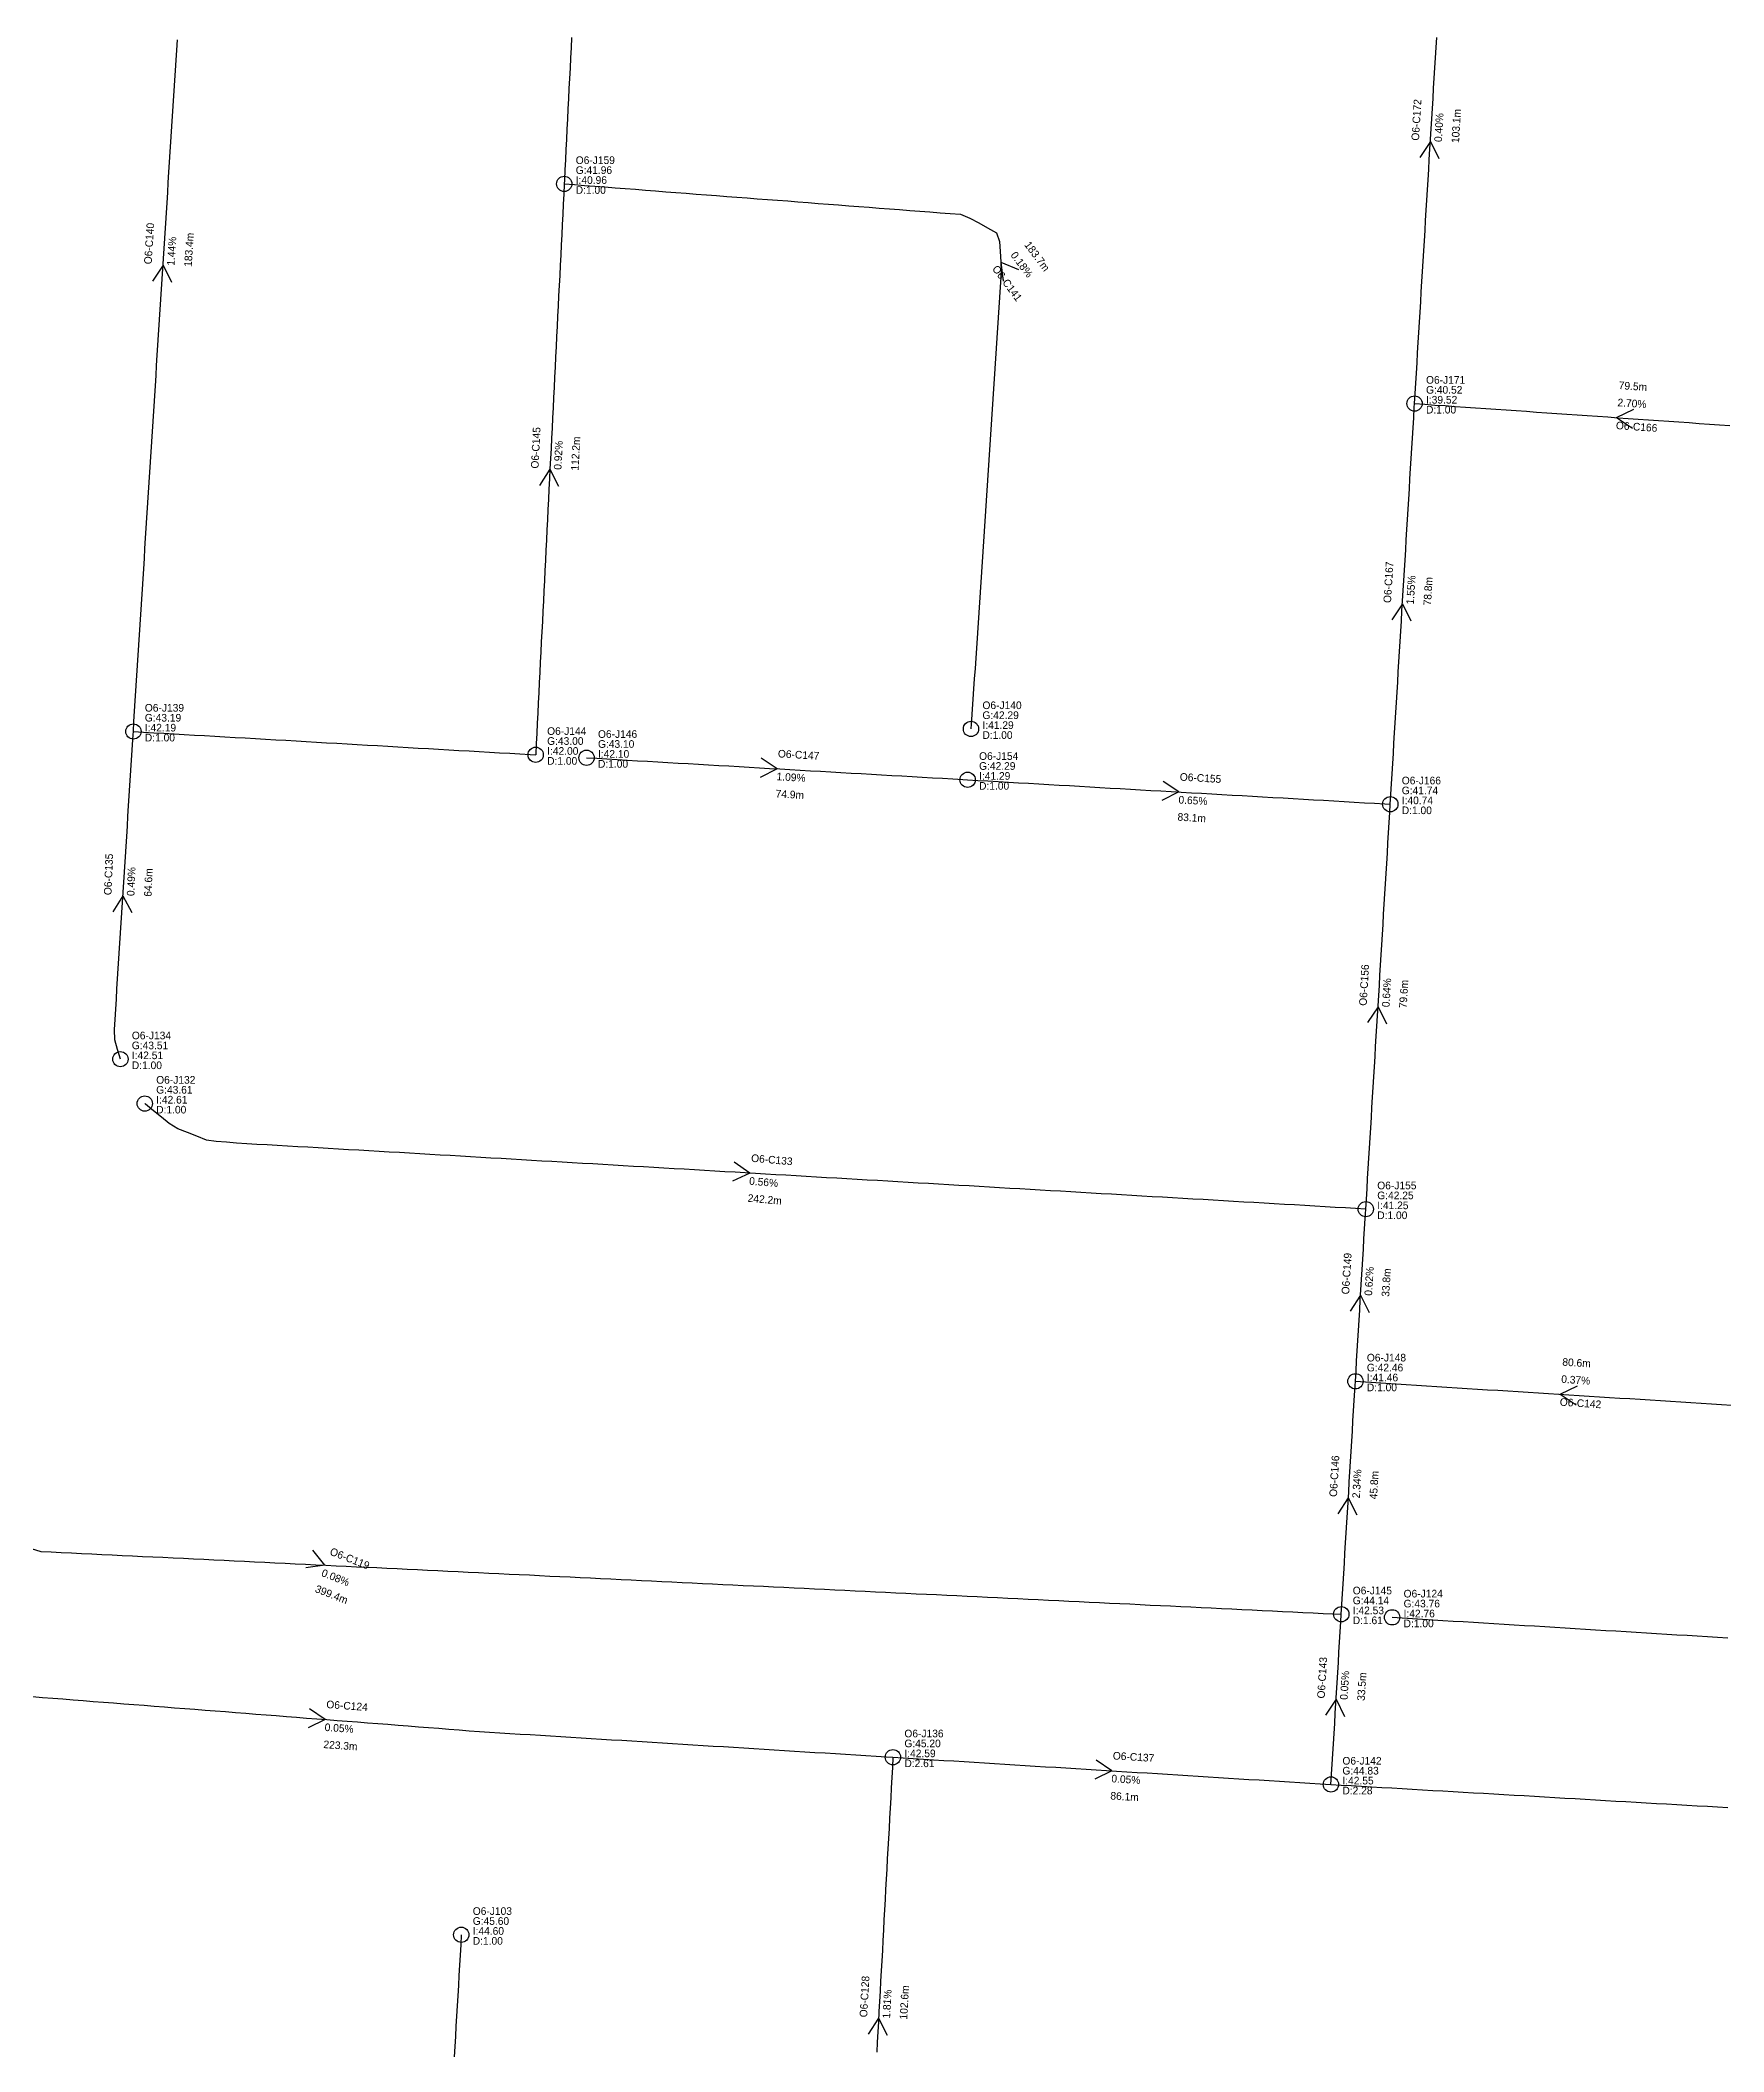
# Model space of a CAD drawing. Header units: metres. Extents: x 607160 to 610559, y 2613470 to 2618337.
# Drawn here: x 608737.4 to 609067.8, y 2614690.5 to 2615085.3 of the extents above; entities that cross this region are included whole.
import ezdxf

# ---------------------------------------------------------------- set-up
doc = ezdxf.new("R2010")
doc.units = ezdxf.units.M
for name, color, linetype in [('SW-DRAIN-LABELS', 3, 'Continuous'), ('SW-DRAIN-ORPHAN', 8, 'Continuous'), ('SW-DRAIN-SUB-06', 6, 'Continuous'), ('SW-JUNCTIONS', 7, 'Continuous')]:
    doc.layers.add(name, color=color, linetype=linetype)

msp = doc.modelspace()

# ---------------------------------------------------------------- linework, layer by layer
at = {"layer": 'SW-DRAIN-ORPHAN'}
msp.add_lwpolyline([(608755.66, 2614949.66), (608757.65, 2614949.54), (608759.65, 2614949.43), (608761.65, 2614949.31), (608763.64, 2614949.2), (608765.64, 2614949.08), (608767.64, 2614948.97), (608769.63, 2614948.85), (608771.63, 2614948.73), (608773.63, 2614948.62), (608775.62, 2614948.5), (608777.62, 2614948.39), (608779.62, 2614948.27), (608781.61, 2614948.16), (608783.61, 2614948.04), (608785.61, 2614947.93), (608787.6, 2614947.81), (608789.6, 2614947.69), (608791.6, 2614947.58), (608793.59, 2614947.46), (608795.59, 2614947.35), (608797.59, 2614947.23), (608799.58, 2614947.12), (608801.58, 2614947), (608803.58, 2614946.89), (608805.57, 2614946.77), (608807.57, 2614946.65), (608809.57, 2614946.54), (608811.56, 2614946.42), (608813.56, 2614946.31), (608815.56, 2614946.19), (608817.55, 2614946.08), (608819.55, 2614945.96), (608821.55, 2614945.85), (608823.54, 2614945.73), (608825.54, 2614945.61), (608827.54, 2614945.5), (608829.53, 2614945.38), (608831.53, 2614945.27), (608833.53, 2614945.15), (608834.62, 2614945.09)], dxfattribs=at)
at = {"layer": 'SW-DRAIN-SUB-06'}
for p, q in [((609010.23, 2615065.46), (609008.16, 2615062.33)), ((609010.23, 2615065.46), (609011.9, 2615062.1)), ((608761.48, 2615041.18), (608759.4, 2615038.06)), ((608761.48, 2615041.18), (608763.15, 2615037.82)), ((608925.94, 2615041.79), (608929.38, 2615040.31)), ((608925.94, 2615041.79), (608926.38, 2615038.07)), ((609046.76, 2615011.27), (609050.13, 2615012.91)), ((609046.76, 2615011.27), (609049.87, 2615009.17)), ((608837.42, 2615001.12), (608835.39, 2614997.97)), ((608837.42, 2615001.12), (608839.13, 2614997.78)), ((609004.74, 2614974.71), (609002.67, 2614971.58)), ((609004.74, 2614974.71), (609006.41, 2614971.35)), ((608882, 2614942.35), (608878.87, 2614944.41)), ((608882, 2614942.35), (608878.65, 2614940.66)), ((608960.88, 2614937.79), (608957.75, 2614939.85)), ((608960.88, 2614937.79), (608957.53, 2614936.1)), ((608753.61, 2614917.43), (608751.61, 2614914.26)), ((608753.61, 2614917.43), (608755.35, 2614914.11)), ((608999.95, 2614895.65), (608997.89, 2614892.52)), ((608999.95, 2614895.65), (609001.63, 2614892.29)), ((608876.66, 2614862.98), (608873.59, 2614865.12)), ((608876.66, 2614862.98), (608873.27, 2614861.39)), ((608996.53, 2614839.01), (608994.46, 2614835.89)), ((608996.53, 2614839.01), (608998.2, 2614835.66)), ((609035.73, 2614819.58), (609039.09, 2614821.25)), ((609035.73, 2614819.58), (609038.85, 2614817.51)), ((608994.12, 2614799.27), (608992.05, 2614796.14)), ((608994.12, 2614799.27), (608995.8, 2614795.91)), ((608793.25, 2614786.04), (608789.54, 2614785.49)), ((608793.25, 2614786.04), (608790.91, 2614788.98)), ((608793.32, 2614755.76), (608790.22, 2614757.86)), ((608991.72, 2614759.71), (608989.66, 2614756.58)), ((608991.72, 2614759.71), (608993.4, 2614756.35)), ((608793.32, 2614755.76), (608789.95, 2614754.12)), ((608947.72, 2614745.68), (608944.6, 2614747.75)), ((608947.72, 2614745.68), (608944.37, 2614744.01)), ((608901.93, 2614697.13), (608899.88, 2614693.99)), ((608901.93, 2614697.13), (608903.62, 2614693.79))]:
    msp.add_line(p, q, dxfattribs=at)
for points in [[(608755.66, 2614949.66), (608755.78, 2614951.65), (608755.91, 2614953.65), (608756.04, 2614955.65), (608756.17, 2614957.64), (608756.29, 2614959.64), (608756.42, 2614961.63), (608756.55, 2614963.63), (608756.67, 2614965.63), (608756.8, 2614967.62), (608756.93, 2614969.62), (608757.05, 2614971.61), (608757.18, 2614973.61), (608757.31, 2614975.61), (608757.44, 2614977.6), (608757.56, 2614979.6), (608757.69, 2614981.59), (608757.82, 2614983.59), (608757.94, 2614985.59), (608758.07, 2614987.58), (608758.2, 2614989.58), (608758.33, 2614991.57), (608758.45, 2614993.57), (608758.58, 2614995.57), (608758.71, 2614997.56), (608758.83, 2614999.56), (608758.96, 2615001.55), (608759.09, 2615003.55), (608759.21, 2615005.55), (608759.34, 2615007.54), (608759.47, 2615009.54), (608759.6, 2615011.53), (608759.72, 2615013.53), (608759.85, 2615015.53), (608759.98, 2615017.52), (608760.1, 2615019.52), (608760.23, 2615021.51), (608760.36, 2615023.51), (608760.48, 2615025.51), (608760.61, 2615027.5), (608760.74, 2615029.5), (608760.87, 2615031.49), (608760.99, 2615033.49), (608761.12, 2615035.49), (608761.25, 2615037.48), (608761.37, 2615039.48), (608761.5, 2615041.47), (608761.63, 2615043.47), (608761.76, 2615045.47), (608761.88, 2615047.46), (608762.01, 2615049.46), (608762.14, 2615051.45), (608762.26, 2615053.45), (608762.39, 2615055.44), (608762.52, 2615057.44), (608762.64, 2615059.44), (608762.77, 2615061.43), (608762.9, 2615063.43), (608763.03, 2615065.42), (608763.15, 2615067.42), (608763.28, 2615069.42), (608763.41, 2615071.41), (608763.53, 2615073.41), (608763.66, 2615075.4), (608763.79, 2615077.4), (608763.91, 2615079.4), (608764.04, 2615081.39), (608764.17, 2615083.39), (608764.3, 2615085.38)], [(608841.66, 2615085.84), (608841.56, 2615083.85), (608841.46, 2615081.85), (608841.36, 2615079.85), (608841.26, 2615077.85), (608841.16, 2615075.86), (608841.06, 2615073.86), (608840.96, 2615071.86), (608840.86, 2615069.86), (608840.76, 2615067.87), (608840.66, 2615065.87), (608840.56, 2615063.87), (608840.46, 2615061.87), (608840.36, 2615059.88), (608840.26, 2615057.88), (608840.23, 2615057.14)], [(609007.12, 2615014.02), (609007.24, 2615016.02), (609007.36, 2615018.01), (609007.48, 2615020.01), (609007.6, 2615022.01), (609007.72, 2615024), (609007.84, 2615026), (609007.96, 2615028), (609008.08, 2615029.99), (609008.2, 2615031.99), (609008.32, 2615033.99), (609008.44, 2615035.98), (609008.56, 2615037.98), (609008.69, 2615039.97), (609008.81, 2615041.97), (609008.93, 2615043.97), (609009.05, 2615045.96), (609009.17, 2615047.96), (609009.29, 2615049.96), (609009.41, 2615051.95), (609009.53, 2615053.95), (609009.65, 2615055.95), (609009.77, 2615057.94), (609009.89, 2615059.94), (609010.01, 2615061.93), (609010.13, 2615063.93), (609010.25, 2615065.93), (609010.37, 2615067.92), (609010.5, 2615069.92), (609010.62, 2615071.92), (609010.74, 2615073.91), (609010.86, 2615075.91), (609010.98, 2615077.91), (609011.1, 2615079.9), (609011.22, 2615081.9), (609011.34, 2615083.89), (609011.46, 2615085.89)], [(608840.23, 2615057.14), (608840.13, 2615055.15), (608840.03, 2615053.15), (608839.93, 2615051.15), (608839.83, 2615049.15), (608839.73, 2615047.16), (608839.63, 2615045.16), (608839.53, 2615043.16), (608839.43, 2615041.16), (608839.33, 2615039.17), (608839.23, 2615037.17), (608839.13, 2615035.17), (608839.03, 2615033.17), (608838.93, 2615031.18), (608838.83, 2615029.18), (608838.73, 2615027.18), (608838.63, 2615025.18), (608838.53, 2615023.19), (608838.43, 2615021.19), (608838.33, 2615019.19), (608838.23, 2615017.19), (608838.13, 2615015.2), (608838.03, 2615013.2), (608837.93, 2615011.2), (608837.83, 2615009.2), (608837.73, 2615007.21), (608837.63, 2615005.21), (608837.53, 2615003.21), (608837.43, 2615001.21), (608837.33, 2614999.22), (608837.23, 2614997.22), (608837.13, 2614995.22), (608837.03, 2614993.22), (608836.93, 2614991.23), (608836.83, 2614989.23), (608836.73, 2614987.23), (608836.63, 2614985.23), (608836.53, 2614983.24), (608836.43, 2614981.24), (608836.33, 2614979.24), (608836.23, 2614977.24), (608836.13, 2614975.25), (608836.03, 2614973.25), (608835.93, 2614971.25), (608835.83, 2614969.25), (608835.73, 2614967.26), (608835.63, 2614965.26), (608835.53, 2614963.26), (608835.43, 2614961.26), (608835.33, 2614959.27), (608835.23, 2614957.27), (608835.13, 2614955.27), (608835.03, 2614953.27), (608834.93, 2614951.28), (608834.83, 2614949.28), (608834.73, 2614947.28), (608834.62, 2614945.09)], [(608840.23, 2615057.14), (608842.22, 2615056.99), (608844.21, 2615056.84), (608846.21, 2615056.68), (608848.2, 2615056.53), (608850.2, 2615056.38), (608852.19, 2615056.22), (608854.18, 2615056.07), (608856.18, 2615055.92), (608858.17, 2615055.77), (608860.17, 2615055.61), (608862.16, 2615055.46), (608864.16, 2615055.31), (608866.15, 2615055.15), (608868.14, 2615055), (608870.14, 2615054.85), (608872.13, 2615054.69), (608874.13, 2615054.54), (608876.12, 2615054.39), (608878.11, 2615054.23), (608880.11, 2615054.08), (608882.1, 2615053.93), (608884.1, 2615053.78), (608886.09, 2615053.62), (608888.08, 2615053.47), (608890.08, 2615053.32), (608892.07, 2615053.16), (608894.07, 2615053.01), (608896.06, 2615052.86), (608898.06, 2615052.7), (608900.05, 2615052.55), (608902.04, 2615052.4), (608904.04, 2615052.24), (608906.03, 2615052.09), (608908.03, 2615051.94), (608910.02, 2615051.79), (608912.01, 2615051.63), (608914.01, 2615051.48), (608916, 2615051.33), (608918, 2615051.17), (608919.82, 2615050.44), (608921.57, 2615049.48), (608923.32, 2615048.52), (608925.08, 2615047.55), (608925.65, 2615045.83), (608925.79, 2615043.84), (608925.93, 2615041.84), (608926, 2615039.85), (608925.87, 2615037.85), (608925.74, 2615035.86), (608925.61, 2615033.86), (608925.47, 2615031.87), (608925.34, 2615029.87), (608925.21, 2615027.88), (608925.08, 2615025.88), (608924.94, 2615023.88), (608924.81, 2615021.89), (608924.68, 2615019.89), (608924.55, 2615017.9), (608924.42, 2615015.9), (608924.28, 2615013.91), (608924.15, 2615011.91), (608924.02, 2615009.92), (608923.89, 2615007.92), (608923.75, 2615005.92), (608923.62, 2615003.93), (608923.49, 2615001.93), (608923.36, 2614999.94), (608923.23, 2614997.94), (608923.09, 2614995.95), (608922.96, 2614993.95), (608922.83, 2614991.95), (608922.7, 2614989.96), (608922.57, 2614987.96), (608922.43, 2614985.97), (608922.3, 2614983.97), (608922.17, 2614981.98), (608922.04, 2614979.98), (608921.9, 2614977.99), (608921.77, 2614975.99), (608921.64, 2614973.99), (608921.51, 2614972), (608921.38, 2614970), (608921.24, 2614968.01), (608921.11, 2614966.01), (608920.98, 2614964.02), (608920.85, 2614962.02), (608920.71, 2614960.02), (608920.58, 2614958.03), (608920.45, 2614956.03), (608920.32, 2614954.04), (608920.19, 2614952.04), (608920.06, 2614950.16)], [(609002.36, 2614935.39), (609002.48, 2614937.39), (609002.6, 2614939.38), (609002.72, 2614941.38), (609002.84, 2614943.38), (609002.96, 2614945.37), (609003.08, 2614947.37), (609003.21, 2614949.37), (609003.33, 2614951.36), (609003.45, 2614953.36), (609003.57, 2614955.35), (609003.69, 2614957.35), (609003.81, 2614959.35), (609003.93, 2614961.34), (609004.05, 2614963.34), (609004.17, 2614965.34), (609004.29, 2614967.33), (609004.41, 2614969.33), (609004.53, 2614971.33), (609004.65, 2614973.32), (609004.78, 2614975.32), (609004.9, 2614977.31), (609005.02, 2614979.31), (609005.14, 2614981.31), (609005.26, 2614983.3), (609005.38, 2614985.3), (609005.5, 2614987.3), (609005.62, 2614989.29), (609005.74, 2614991.29), (609005.86, 2614993.29), (609005.98, 2614995.28), (609006.1, 2614997.28), (609006.22, 2614999.27), (609006.35, 2615001.27), (609006.47, 2615003.27), (609006.59, 2615005.26), (609006.71, 2615007.26), (609006.83, 2615009.26), (609006.95, 2615011.25), (609007.07, 2615013.25), (609007.12, 2615014.02)], [(609007.12, 2615014.02), (609009.11, 2615013.88), (609011.11, 2615013.74), (609013.1, 2615013.61), (609015.1, 2615013.47), (609017.09, 2615013.33), (609019.09, 2615013.19), (609021.08, 2615013.05), (609023.08, 2615012.91), (609025.07, 2615012.77), (609027.07, 2615012.64), (609029.06, 2615012.5), (609031.06, 2615012.36), (609033.05, 2615012.22), (609035.05, 2615012.08), (609037.04, 2615011.94), (609039.04, 2615011.8), (609041.03, 2615011.67), (609043.03, 2615011.53), (609045.03, 2615011.39), (609047.02, 2615011.25), (609049.02, 2615011.11), (609051.01, 2615010.97), (609053.01, 2615010.83), (609055, 2615010.7), (609057, 2615010.56), (609058.99, 2615010.42), (609060.99, 2615010.28), (609062.98, 2615010.14), (609064.98, 2615010), (609066.97, 2615009.86), (609068.97, 2615009.73)], [(608753.11, 2614885.35), (608752.57, 2614887.25), (608752.02, 2614889.17), (608751.94, 2614891.15), (608752.06, 2614893.14), (608752.19, 2614895.14), (608752.32, 2614897.13), (608752.44, 2614899.13), (608752.57, 2614901.13), (608752.7, 2614903.12), (608752.83, 2614905.12), (608752.95, 2614907.11), (608753.08, 2614909.11), (608753.21, 2614911.11), (608753.33, 2614913.1), (608753.46, 2614915.1), (608753.59, 2614917.09), (608753.71, 2614919.09), (608753.84, 2614921.09), (608753.97, 2614923.08), (608754.09, 2614925.08), (608754.22, 2614927.07), (608754.35, 2614929.07), (608754.48, 2614931.07), (608754.6, 2614933.06), (608754.73, 2614935.06), (608754.86, 2614937.05), (608754.98, 2614939.05), (608755.11, 2614941.05), (608755.24, 2614943.04), (608755.36, 2614945.04), (608755.49, 2614947.03), (608755.62, 2614949.03), (608755.66, 2614949.66)], [(608844.6, 2614944.51), (608846.6, 2614944.4), (608848.59, 2614944.28), (608850.59, 2614944.16), (608852.59, 2614944.05), (608854.58, 2614943.93), (608856.58, 2614943.82), (608858.58, 2614943.7), (608860.57, 2614943.59), (608862.57, 2614943.47), (608864.57, 2614943.36), (608866.56, 2614943.24), (608868.56, 2614943.13), (608870.56, 2614943.01), (608872.55, 2614942.89), (608874.55, 2614942.78), (608876.55, 2614942.66), (608878.54, 2614942.55), (608880.54, 2614942.43), (608882.54, 2614942.32), (608884.53, 2614942.2), (608886.53, 2614942.09), (608888.53, 2614941.97), (608890.52, 2614941.86), (608892.52, 2614941.74), (608894.52, 2614941.62), (608896.51, 2614941.51), (608898.51, 2614941.39), (608900.51, 2614941.28), (608902.5, 2614941.16), (608904.5, 2614941.05), (608906.5, 2614940.93), (608908.49, 2614940.82), (608910.49, 2614940.7), (608912.49, 2614940.59), (608914.48, 2614940.47), (608916.48, 2614940.35), (608918.48, 2614940.24), (608919.4, 2614940.19)], [(608919.4, 2614940.19), (608921.4, 2614940.07), (608923.39, 2614939.95), (608925.39, 2614939.84), (608927.39, 2614939.72), (608929.38, 2614939.61), (608931.38, 2614939.49), (608933.38, 2614939.38), (608935.37, 2614939.26), (608937.37, 2614939.15), (608939.37, 2614939.03), (608941.36, 2614938.92), (608943.36, 2614938.8), (608945.36, 2614938.69), (608947.35, 2614938.57), (608949.35, 2614938.45), (608951.35, 2614938.34), (608953.34, 2614938.22), (608955.34, 2614938.11), (608957.34, 2614937.99), (608959.33, 2614937.88), (608961.33, 2614937.76), (608963.33, 2614937.65), (608965.32, 2614937.53), (608967.32, 2614937.42), (608969.32, 2614937.3), (608971.31, 2614937.19), (608973.31, 2614937.07), (608975.31, 2614936.95), (608977.3, 2614936.84), (608979.3, 2614936.72), (608981.3, 2614936.61), (608983.29, 2614936.49), (608985.29, 2614936.38), (608987.29, 2614936.26), (608989.28, 2614936.15), (608991.28, 2614936.03), (608993.28, 2614935.92), (608995.27, 2614935.8), (608997.27, 2614935.69), (608999.27, 2614935.57), (609001.26, 2614935.45), (609002.36, 2614935.39)], [(608997.55, 2614855.91), (608997.67, 2614857.9), (608997.79, 2614859.9), (608997.91, 2614861.9), (608998.03, 2614863.89), (608998.15, 2614865.89), (608998.27, 2614867.89), (608998.39, 2614869.88), (608998.51, 2614871.88), (608998.64, 2614873.88), (608998.76, 2614875.87), (608998.88, 2614877.87), (608999, 2614879.86), (608999.12, 2614881.86), (608999.24, 2614883.86), (608999.36, 2614885.85), (608999.48, 2614887.85), (608999.6, 2614889.85), (608999.72, 2614891.84), (608999.84, 2614893.84), (608999.96, 2614895.83), (609000.09, 2614897.83), (609000.21, 2614899.83), (609000.33, 2614901.82), (609000.45, 2614903.82), (609000.57, 2614905.82), (609000.69, 2614907.81), (609000.81, 2614909.81), (609000.93, 2614911.81), (609001.05, 2614913.8), (609001.17, 2614915.8), (609001.29, 2614917.79), (609001.42, 2614919.79), (609001.54, 2614921.79), (609001.66, 2614923.78), (609001.78, 2614925.78), (609001.9, 2614927.78), (609002.02, 2614929.77), (609002.14, 2614931.77), (609002.26, 2614933.77), (609002.36, 2614935.39)], [(608997.55, 2614855.91), (608995.55, 2614856.02), (608993.55, 2614856.14), (608991.56, 2614856.26), (608989.56, 2614856.37), (608987.56, 2614856.49), (608985.57, 2614856.61), (608983.57, 2614856.73), (608981.58, 2614856.84), (608979.58, 2614856.96), (608977.58, 2614857.08), (608975.59, 2614857.19), (608973.59, 2614857.31), (608971.59, 2614857.43), (608969.6, 2614857.54), (608967.6, 2614857.66), (608965.6, 2614857.78), (608963.61, 2614857.89), (608961.61, 2614858.01), (608959.61, 2614858.13), (608957.62, 2614858.24), (608955.62, 2614858.36), (608953.62, 2614858.48), (608951.63, 2614858.59), (608949.63, 2614858.71), (608947.63, 2614858.83), (608945.64, 2614858.94), (608943.64, 2614859.06), (608941.64, 2614859.18), (608939.65, 2614859.29), (608937.65, 2614859.41), (608935.65, 2614859.53), (608933.66, 2614859.64), (608931.66, 2614859.76), (608929.66, 2614859.88), (608927.67, 2614859.99), (608925.67, 2614860.11), (608923.67, 2614860.23), (608921.68, 2614860.34), (608919.68, 2614860.46), (608917.68, 2614860.58), (608915.69, 2614860.69), (608913.69, 2614860.81), (608911.69, 2614860.93), (608909.7, 2614861.04), (608907.7, 2614861.16), (608905.7, 2614861.28), (608903.71, 2614861.39), (608901.71, 2614861.51), (608899.71, 2614861.63), (608897.72, 2614861.74), (608895.72, 2614861.86), (608893.73, 2614861.98), (608891.73, 2614862.09), (608889.73, 2614862.21), (608887.74, 2614862.33), (608885.74, 2614862.44), (608883.74, 2614862.56), (608881.75, 2614862.68), (608879.75, 2614862.79), (608877.75, 2614862.91), (608875.76, 2614863.03), (608873.76, 2614863.15), (608871.76, 2614863.26), (608869.77, 2614863.38), (608867.77, 2614863.5), (608865.77, 2614863.61), (608863.78, 2614863.73), (608861.78, 2614863.85), (608859.78, 2614863.96), (608857.79, 2614864.08), (608855.79, 2614864.2), (608853.79, 2614864.31), (608851.8, 2614864.43), (608849.8, 2614864.55), (608847.8, 2614864.66), (608845.81, 2614864.78), (608843.81, 2614864.9), (608841.81, 2614865.01), (608839.82, 2614865.13), (608837.82, 2614865.25), (608835.82, 2614865.36), (608833.83, 2614865.48), (608831.83, 2614865.6), (608829.83, 2614865.71), (608827.84, 2614865.83), (608825.84, 2614865.95), (608823.84, 2614866.06), (608821.85, 2614866.18), (608819.85, 2614866.3), (608817.85, 2614866.41), (608815.86, 2614866.53), (608813.86, 2614866.65), (608811.86, 2614866.76), (608809.87, 2614866.88), (608807.87, 2614867), (608805.88, 2614867.11), (608803.88, 2614867.23), (608801.88, 2614867.35), (608799.89, 2614867.46), (608797.89, 2614867.58), (608795.89, 2614867.7), (608793.9, 2614867.81), (608791.9, 2614867.93), (608789.9, 2614868.05), (608787.91, 2614868.16), (608785.91, 2614868.28), (608783.91, 2614868.4), (608781.92, 2614868.51), (608779.92, 2614868.63), (608777.92, 2614868.75), (608775.93, 2614868.89), (608773.93, 2614869.04), (608771.94, 2614869.19), (608769.98, 2614869.47), (608768.12, 2614870.21), (608766.26, 2614870.95), (608764.4, 2614871.69), (608762.71, 2614872.72), (608761.16, 2614873.98), (608759.61, 2614875.24), (608758.06, 2614876.5), (608757.89, 2614876.64)], [(608995.51, 2614822.12), (608995.63, 2614824.12), (608995.75, 2614826.11), (608995.87, 2614828.11), (608995.99, 2614830.11), (608996.11, 2614832.1), (608996.23, 2614834.1), (608996.35, 2614836.1), (608996.47, 2614838.09), (608996.59, 2614840.09), (608996.71, 2614842.08), (608996.83, 2614844.08), (608996.95, 2614846.08), (608997.07, 2614848.07), (608997.19, 2614850.07), (608997.32, 2614852.07), (608997.44, 2614854.06), (608997.55, 2614855.91)], [(608992.74, 2614776.41), (608992.86, 2614778.41), (608992.98, 2614780.41), (608993.1, 2614782.4), (608993.22, 2614784.4), (608993.34, 2614786.4), (608993.46, 2614788.39), (608993.58, 2614790.39), (608993.7, 2614792.38), (608993.82, 2614794.38), (608993.95, 2614796.38), (608994.07, 2614798.37), (608994.19, 2614800.37), (608994.31, 2614802.37), (608994.43, 2614804.36), (608994.55, 2614806.36), (608994.67, 2614808.36), (608994.79, 2614810.35), (608994.91, 2614812.35), (608995.03, 2614814.34), (608995.16, 2614816.34), (608995.28, 2614818.34), (608995.4, 2614820.33), (608995.51, 2614822.12)], [(608995.51, 2614822.12), (608997.5, 2614821.99), (608999.5, 2614821.87), (609001.49, 2614821.74), (609003.49, 2614821.62), (609005.49, 2614821.49), (609007.48, 2614821.36), (609009.48, 2614821.24), (609011.47, 2614821.11), (609013.47, 2614820.99), (609015.47, 2614820.86), (609017.46, 2614820.73), (609019.46, 2614820.61), (609021.45, 2614820.48), (609023.45, 2614820.36), (609025.45, 2614820.23), (609027.44, 2614820.1), (609029.44, 2614819.98), (609031.43, 2614819.85), (609033.43, 2614819.73), (609035.43, 2614819.6), (609037.42, 2614819.47), (609039.42, 2614819.35), (609041.41, 2614819.22), (609043.41, 2614819.1), (609045.41, 2614818.97), (609047.4, 2614818.84), (609049.4, 2614818.72), (609051.39, 2614818.59), (609053.39, 2614818.47), (609055.39, 2614818.34), (609057.38, 2614818.21), (609059.38, 2614818.09), (609061.37, 2614817.96), (609063.37, 2614817.84), (609065.37, 2614817.71), (609067.36, 2614817.58), (609069.36, 2614817.46)], [(608735.6, 2614789.32), (608737.5, 2614788.73), (608739.5, 2614788.64), (608741.5, 2614788.54), (608743.49, 2614788.44), (608745.49, 2614788.35), (608747.49, 2614788.25), (608749.49, 2614788.16), (608751.49, 2614788.06), (608753.48, 2614787.96), (608755.48, 2614787.87), (608757.48, 2614787.77), (608759.48, 2614787.67), (608761.47, 2614787.58), (608763.47, 2614787.48), (608765.47, 2614787.38), (608767.47, 2614787.29), (608769.46, 2614787.19), (608771.46, 2614787.09), (608773.46, 2614787), (608775.46, 2614786.9), (608777.46, 2614786.81), (608779.45, 2614786.71), (608781.45, 2614786.61), (608783.45, 2614786.52), (608785.45, 2614786.42), (608787.44, 2614786.32), (608789.44, 2614786.23), (608791.44, 2614786.13), (608793.44, 2614786.03), (608795.43, 2614785.94), (608797.43, 2614785.84), (608799.43, 2614785.74), (608801.43, 2614785.65), (608803.42, 2614785.55), (608805.42, 2614785.46), (608807.42, 2614785.36), (608809.42, 2614785.26), (608811.42, 2614785.17), (608813.41, 2614785.07), (608815.41, 2614784.97), (608817.41, 2614784.88), (608819.41, 2614784.78), (608821.4, 2614784.68), (608823.4, 2614784.59), (608825.4, 2614784.49), (608827.4, 2614784.39), (608829.39, 2614784.3), (608831.39, 2614784.2), (608833.39, 2614784.11), (608835.39, 2614784.01), (608837.39, 2614783.91), (608839.38, 2614783.82), (608841.38, 2614783.72), (608843.38, 2614783.62), (608845.38, 2614783.53), (608847.37, 2614783.43), (608849.37, 2614783.33), (608851.37, 2614783.24), (608853.37, 2614783.14), (608855.36, 2614783.04), (608857.36, 2614782.95), (608859.36, 2614782.85), (608861.36, 2614782.76), (608863.36, 2614782.66), (608865.35, 2614782.56), (608867.35, 2614782.47), (608869.35, 2614782.37), (608871.35, 2614782.27), (608873.34, 2614782.18), (608875.34, 2614782.08), (608877.34, 2614781.98), (608879.34, 2614781.89), (608881.33, 2614781.79), (608883.33, 2614781.69), (608885.33, 2614781.6), (608887.33, 2614781.5), (608889.32, 2614781.41), (608891.32, 2614781.31), (608893.32, 2614781.21), (608895.32, 2614781.12), (608897.32, 2614781.02), (608899.31, 2614780.92), (608901.31, 2614780.83), (608903.31, 2614780.73), (608905.31, 2614780.63), (608907.3, 2614780.54), (608909.3, 2614780.44), (608911.3, 2614780.34), (608913.3, 2614780.25), (608915.29, 2614780.15), (608917.29, 2614780.06), (608919.29, 2614779.96), (608921.29, 2614779.86), (608923.29, 2614779.77), (608925.28, 2614779.67), (608927.28, 2614779.57), (608929.28, 2614779.48), (608931.28, 2614779.38), (608933.27, 2614779.28), (608935.27, 2614779.19), (608937.27, 2614779.09), (608939.27, 2614778.99), (608941.26, 2614778.9), (608943.26, 2614778.8), (608945.26, 2614778.71), (608947.26, 2614778.61), (608949.26, 2614778.51), (608951.25, 2614778.42), (608953.25, 2614778.32), (608955.25, 2614778.22), (608957.25, 2614778.13), (608959.24, 2614778.03), (608961.24, 2614777.93), (608963.24, 2614777.84), (608965.24, 2614777.74), (608967.23, 2614777.64), (608969.23, 2614777.55), (608971.23, 2614777.45), (608973.23, 2614777.36), (608975.22, 2614777.26), (608977.22, 2614777.16), (608979.22, 2614777.07), (608981.22, 2614776.97), (608983.22, 2614776.87), (608985.21, 2614776.78), (608987.21, 2614776.68), (608989.21, 2614776.58), (608991.21, 2614776.49), (608992.74, 2614776.41)], [(608990.71, 2614743), (608990.83, 2614745), (608990.95, 2614747), (608991.07, 2614748.99), (608991.19, 2614750.99), (608991.32, 2614752.98), (608991.44, 2614754.98), (608991.56, 2614756.98), (608991.68, 2614758.97), (608991.8, 2614760.97), (608991.92, 2614762.97), (608992.04, 2614764.96), (608992.16, 2614766.96), (608992.28, 2614768.96), (608992.4, 2614770.95), (608992.53, 2614772.95), (608992.65, 2614774.94), (608992.74, 2614776.41)], [(609002.72, 2614775.8), (609004.71, 2614775.68), (609006.71, 2614775.56), (609008.71, 2614775.44), (609010.7, 2614775.32), (609012.7, 2614775.19), (609014.69, 2614775.07), (609016.69, 2614774.95), (609018.69, 2614774.83), (609020.68, 2614774.71), (609022.68, 2614774.58), (609024.68, 2614774.46), (609026.67, 2614774.34), (609028.67, 2614774.22), (609030.67, 2614774.1), (609032.66, 2614773.97), (609034.66, 2614773.85), (609036.65, 2614773.73), (609038.65, 2614773.61), (609040.65, 2614773.49), (609042.64, 2614773.36), (609044.64, 2614773.24), (609046.64, 2614773.12), (609048.63, 2614773), (609050.63, 2614772.88), (609052.62, 2614772.75), (609054.62, 2614772.63), (609056.62, 2614772.51), (609058.61, 2614772.39), (609060.61, 2614772.27), (609062.61, 2614772.14), (609064.6, 2614772.02), (609066.6, 2614771.9), (609068.59, 2614771.78)], [(608735.84, 2614760.25), (608737.83, 2614760.09), (608739.83, 2614759.93), (608741.82, 2614759.78), (608743.81, 2614759.62), (608745.81, 2614759.47), (608747.8, 2614759.31), (608749.79, 2614759.16), (608751.79, 2614759), (608753.78, 2614758.84), (608755.78, 2614758.69), (608757.77, 2614758.53), (608759.76, 2614758.38), (608761.76, 2614758.22), (608763.75, 2614758.07), (608765.75, 2614757.91), (608767.74, 2614757.75), (608769.73, 2614757.6), (608771.73, 2614757.44), (608773.72, 2614757.29), (608775.72, 2614757.13), (608777.71, 2614756.98), (608779.7, 2614756.82), (608781.7, 2614756.66), (608783.69, 2614756.51), (608785.69, 2614756.35), (608787.68, 2614756.2), (608789.67, 2614756.04), (608791.67, 2614755.89), (608793.66, 2614755.73), (608795.66, 2614755.57), (608797.65, 2614755.42), (608799.64, 2614755.26), (608801.64, 2614755.11), (608803.63, 2614754.95), (608805.63, 2614754.8), (608807.62, 2614754.64), (608809.61, 2614754.49), (608811.61, 2614754.33), (608813.6, 2614754.17), (608815.59, 2614754.02), (608817.59, 2614753.86), (608819.58, 2614753.71), (608821.58, 2614753.55), (608823.57, 2614753.4), (608825.57, 2614753.27), (608827.56, 2614753.15), (608829.56, 2614753.02), (608831.56, 2614752.9), (608833.55, 2614752.78), (608835.55, 2614752.65), (608837.54, 2614752.53), (608839.54, 2614752.4), (608841.54, 2614752.28), (608843.53, 2614752.16), (608845.53, 2614752.03), (608847.52, 2614751.91), (608849.52, 2614751.78), (608851.52, 2614751.66), (608853.51, 2614751.54), (608855.51, 2614751.41), (608857.51, 2614751.29), (608859.5, 2614751.16), (608861.5, 2614751.04), (608863.49, 2614750.91), (608865.49, 2614750.79), (608867.49, 2614750.67), (608869.48, 2614750.54), (608871.48, 2614750.42), (608873.47, 2614750.29), (608875.47, 2614750.17), (608877.47, 2614750.05), (608879.46, 2614749.92), (608881.46, 2614749.8), (608883.45, 2614749.67), (608885.45, 2614749.55), (608887.45, 2614749.43), (608889.44, 2614749.3), (608891.44, 2614749.18), (608893.44, 2614749.05), (608895.43, 2614748.93), (608897.43, 2614748.8), (608899.42, 2614748.68), (608901.42, 2614748.56), (608903.42, 2614748.43), (608904.74, 2614748.35)], [(608904.74, 2614748.35), (608904.63, 2614746.35), (608904.52, 2614744.36), (608904.41, 2614742.36), (608904.3, 2614740.36), (608904.19, 2614738.37), (608904.08, 2614736.37), (608903.97, 2614734.37), (608903.86, 2614732.37), (608903.75, 2614730.38), (608903.64, 2614728.38), (608903.53, 2614726.38), (608903.42, 2614724.39), (608903.31, 2614722.39), (608903.2, 2614720.39), (608903.09, 2614718.4), (608902.98, 2614716.4), (608902.87, 2614714.4), (608902.77, 2614712.4), (608902.66, 2614710.41), (608902.55, 2614708.41), (608902.44, 2614706.41), (608902.33, 2614704.42), (608902.22, 2614702.42), (608902.11, 2614700.42), (608902, 2614698.43), (608901.89, 2614696.43), (608901.78, 2614694.43), (608901.67, 2614692.43), (608901.56, 2614690.44)], [(608904.74, 2614748.35), (608906.73, 2614748.23), (608908.73, 2614748.1), (608910.73, 2614747.98), (608912.72, 2614747.85), (608914.72, 2614747.73), (608916.71, 2614747.61), (608918.71, 2614747.48), (608920.71, 2614747.36), (608922.7, 2614747.23), (608924.7, 2614747.11), (608926.7, 2614746.98), (608928.69, 2614746.86), (608930.69, 2614746.74), (608932.68, 2614746.61), (608934.68, 2614746.49), (608936.68, 2614746.36), (608938.67, 2614746.24), (608940.67, 2614746.12), (608942.66, 2614745.99), (608944.66, 2614745.87), (608946.66, 2614745.74), (608948.65, 2614745.62), (608950.65, 2614745.49), (608952.65, 2614745.37), (608954.64, 2614745.25), (608956.64, 2614745.12), (608958.63, 2614745), (608960.63, 2614744.87), (608962.63, 2614744.75), (608964.62, 2614744.63), (608966.62, 2614744.5), (608968.61, 2614744.38), (608970.61, 2614744.25), (608972.61, 2614744.13), (608974.6, 2614744), (608976.6, 2614743.88), (608978.59, 2614743.76), (608980.59, 2614743.63), (608982.59, 2614743.51), (608984.58, 2614743.38), (608986.58, 2614743.26), (608988.58, 2614743.14), (608990.71, 2614743)], [(608990.71, 2614743), (608992.71, 2614742.89), (608994.7, 2614742.77), (608996.7, 2614742.65), (608998.7, 2614742.54), (609000.69, 2614742.42), (609002.69, 2614742.31), (609004.69, 2614742.19), (609006.68, 2614742.07), (609008.68, 2614741.96), (609010.68, 2614741.84), (609012.67, 2614741.73), (609014.67, 2614741.61), (609016.67, 2614741.49), (609018.66, 2614741.38), (609020.66, 2614741.26), (609022.66, 2614741.15), (609024.65, 2614741.03), (609026.65, 2614740.91), (609028.65, 2614740.8), (609030.64, 2614740.68), (609032.64, 2614740.57), (609034.64, 2614740.45), (609036.63, 2614740.33), (609038.63, 2614740.22), (609040.63, 2614740.1), (609042.62, 2614739.99), (609044.62, 2614739.87), (609046.62, 2614739.75), (609048.61, 2614739.64), (609050.61, 2614739.52), (609052.61, 2614739.41), (609054.6, 2614739.29), (609056.6, 2614739.17), (609058.6, 2614739.06), (609060.59, 2614738.94), (609062.59, 2614738.83), (609064.59, 2614738.71), (609066.58, 2614738.59), (609068.58, 2614738.48)], [(608820.02, 2614713.5), (608819.91, 2614711.51), (608819.79, 2614709.51), (608819.68, 2614707.51), (608819.56, 2614705.52), (608819.44, 2614703.52), (608819.33, 2614701.52), (608819.21, 2614699.53), (608819.09, 2614697.53), (608818.98, 2614695.53), (608818.86, 2614693.54), (608818.75, 2614691.54), (608818.63, 2614689.54)]]:
    msp.add_lwpolyline(points, dxfattribs=at)
at = {"layer": 'SW-JUNCTIONS'}
for centre in [(608840.23, 2615057.14), (609007.12, 2615014.02), (608755.66, 2614949.66), (608920.06, 2614950.16), (608834.62, 2614945.09), (608844.6, 2614944.51), (608919.4, 2614940.19), (609002.36, 2614935.39), (608753.11, 2614885.35), (608757.89, 2614876.64), (608997.55, 2614855.91), (608995.51, 2614822.12), (608992.74, 2614776.41), (609002.72, 2614775.8), (608904.74, 2614748.35), (608990.71, 2614743), (608820.02, 2614713.5)]:
    msp.add_circle(centre, 1.5, dxfattribs=at)

# ---------------------------------------------------------------- texts
at = {"layer": 'SW-DRAIN-LABELS', "color": 3}
for s, rotation, p in [('O6-C172', 86.541, (609007.98, 2615065.59)), ('O6-C140', 86.3583, (608759.24, 2615041.32)), ('O6-C141', -53.2668, (608924.13, 2615040.45)), ('O6-C166', -3.974, (609046.6, 2615009.02)), ('O6-C145', 87.1339, (608835.17, 2615001.23)), ('O6-C167', 86.5379, (609002.49, 2614974.84)), ('O6-C147', -3.3096, (608882.13, 2614944.59)), ('O6-C155', -3.3075, (608961.01, 2614940.03)), ('O6-C135', 87.7348, (608751.36, 2614917.52)), ('O6-C156', 86.5356, (608997.71, 2614895.79)), ('O6-C133', -4.9439, (608876.86, 2614865.22)), ('O6-C149', 86.5406, (608994.28, 2614839.15)), ('O6-C142', -3.6119, (609035.59, 2614817.34)), ('O6-C146', 86.5327, (608991.87, 2614799.4)), ('O6-C119', -21.5023, (608794.07, 2614788.14)), ('O6-C143', 86.5317, (608989.48, 2614759.84)), ('O6-C124', -4.1338, (608793.49, 2614758)), ('O6-C137', -3.5593, (608947.86, 2614747.92)), ('O6-C128', 86.8594, (608899.68, 2614697.26))]:
    msp.add_text(s, height=1.5, rotation=rotation, dxfattribs=at).set_placement(p)
at = {"layer": 'SW-DRAIN-LABELS', "color": 2}
for s, rotation, p in [('0.40%', 86.541, (609012.47, 2615065.32)), ('103.1m', 86.541, (609015.84, 2615065.12)), ('1.44%', 86.3583, (608763.73, 2615041.04)), ('183.4m', 86.3583, (608767.1, 2615040.82)), ('0.18%', -53.2668, (608927.74, 2615043.14)), ('183.7m', -53.2668, (608930.44, 2615045.16)), ('79.5m', -3.974, (609047.15, 2615016.88)), ('2.70%', -3.974, (609046.91, 2615013.51)), ('0.92%', 87.1339, (608839.67, 2615001)), ('112.2m', 87.1339, (608843.04, 2615000.83)), ('1.55%', 86.5379, (609006.98, 2614974.57)), ('78.8m', 86.5379, (609010.35, 2614974.37)), ('1.09%', -3.3096, (608881.87, 2614940.1)), ('74.9m', -3.3096, (608881.68, 2614936.73)), ('0.65%', -3.3075, (608960.75, 2614935.54)), ('83.1m', -3.3075, (608960.56, 2614932.17)), ('0.49%', 87.7348, (608755.86, 2614917.34)), ('64.6m', 87.7348, (608759.23, 2614917.21)), ('0.64%', 86.5356, (609002.2, 2614895.51)), ('79.6m', 86.5356, (609005.57, 2614895.31)), ('0.56%', -4.9439, (608876.47, 2614860.73)), ('242.2m', -4.9439, (608876.18, 2614857.37)), ('0.62%', 86.5406, (608998.77, 2614838.88)), ('33.8m', 86.5406, (609002.14, 2614838.67)), ('80.6m', -3.6119, (609036.09, 2614825.2)), ('0.37%', -3.6119, (609035.87, 2614821.83)), ('2.34%', 86.5327, (608996.37, 2614799.13)), ('45.8m', 86.5327, (608999.74, 2614798.93)), ('0.08%', -21.5023, (608792.42, 2614783.95)), ('399.4m', -21.5023, (608791.18, 2614780.81)), ('0.05%', 86.5317, (608993.97, 2614759.57)), ('33.5m', 86.5317, (608997.34, 2614759.37)), ('0.05%', -4.1338, (608793.16, 2614753.51)), ('223.3m', -4.1338, (608792.92, 2614750.15)), ('0.05%', -3.5593, (608947.58, 2614743.43)), ('86.1m', -3.5593, (608947.38, 2614740.06)), ('1.81%', 86.8594, (608904.17, 2614697.01)), ('102.6m', 86.8594, (608907.54, 2614696.83))]:
    msp.add_text(s, height=1.5, rotation=rotation, dxfattribs=at).set_placement(p)
at = {"layer": 'SW-DRAIN-LABELS', "color": 7}
for s, p in [('O6-J159', (608842.48, 2615061.04)), ('G:41.96', (608842.48, 2615059.09)), ('O6-J171', (609009.37, 2615017.92)), ('G:40.52', (609009.37, 2615015.97)), ('O6-J139', (608757.91, 2614953.56)), ('O6-J140', (608922.31, 2614954.06)), ('G:43.19', (608757.91, 2614951.61)), ('G:42.29', (608922.31, 2614952.11)), ('O6-J144', (608836.87, 2614948.99)), ('G:43.00', (608836.87, 2614947.04)), ('O6-J146', (608846.85, 2614948.41)), ('G:43.10', (608846.85, 2614946.46)), ('O6-J154', (608921.65, 2614944.09)), ('G:42.29', (608921.65, 2614942.14)), ('O6-J166', (609004.61, 2614939.29)), ('G:41.74', (609004.61, 2614937.34)), ('O6-J134', (608755.36, 2614889.25)), ('G:43.51', (608755.36, 2614887.3)), ('O6-J132', (608760.14, 2614880.54)), ('G:43.61', (608760.14, 2614878.59)), ('O6-J155', (608999.8, 2614859.81)), ('G:42.25', (608999.8, 2614857.86)), ('O6-J148', (608997.76, 2614826.02)), ('G:42.46', (608997.76, 2614824.07)), ('O6-J145', (608994.99, 2614780.31)), ('G:44.14', (608994.99, 2614778.36)), ('O6-J124', (609004.97, 2614779.7)), ('G:43.76', (609004.97, 2614777.75)), ('O6-J136', (608906.99, 2614752.25)), ('G:45.20', (608906.99, 2614750.3)), ('O6-J142', (608992.96, 2614746.9)), ('G:44.83', (608992.96, 2614744.95)), ('O6-J103', (608822.27, 2614717.4)), ('G:45.60', (608822.27, 2614715.45))]:
    msp.add_text(s, height=1.5, dxfattribs=at).set_placement(p)
at = {"layer": 'SW-DRAIN-LABELS', "color": 4}
for s, p in [('I:40.96', (608842.48, 2615057.14)), ('I:39.52', (609009.37, 2615014.02)), ('I:42.19', (608757.91, 2614949.66)), ('I:41.29', (608922.31, 2614950.16)), ('I:42.00', (608836.87, 2614945.09)), ('I:42.10', (608846.85, 2614944.51)), ('I:41.29', (608921.65, 2614940.19)), ('I:40.74', (609004.61, 2614935.39)), ('I:42.51', (608755.36, 2614885.35)), ('I:42.61', (608760.14, 2614876.64)), ('I:41.25', (608999.8, 2614855.91)), ('I:41.46', (608997.76, 2614822.12)), ('I:42.53', (608994.99, 2614776.41)), ('I:42.76', (609004.97, 2614775.8)), ('I:42.59', (608906.99, 2614748.35)), ('I:42.55', (608992.96, 2614743)), ('I:44.60', (608822.27, 2614713.5))]:
    msp.add_text(s, height=1.5, dxfattribs=at).set_placement(p)
at = {"layer": 'SW-DRAIN-LABELS', "color": 6}
for s, p in [('D:1.00', (608842.48, 2615055.19)), ('D:1.00', (609009.37, 2615012.07)), ('D:1.00', (608757.91, 2614947.71)), ('D:1.00', (608922.31, 2614948.21)), ('D:1.00', (608836.87, 2614943.14)), ('D:1.00', (608846.85, 2614942.56)), ('D:1.00', (608921.65, 2614938.24)), ('D:1.00', (609004.61, 2614933.44)), ('D:1.00', (608755.36, 2614883.4)), ('D:1.00', (608760.14, 2614874.69)), ('D:1.00', (608999.8, 2614853.96)), ('D:1.00', (608997.76, 2614820.17)), ('D:1.61', (608994.99, 2614774.46)), ('D:1.00', (609004.97, 2614773.85)), ('D:2.61', (608906.99, 2614746.4)), ('D:2.28', (608992.96, 2614741.05)), ('D:1.00', (608822.27, 2614711.55))]:
    msp.add_text(s, height=1.5, dxfattribs=at).set_placement(p)

doc.saveas('drawing.dxf')
